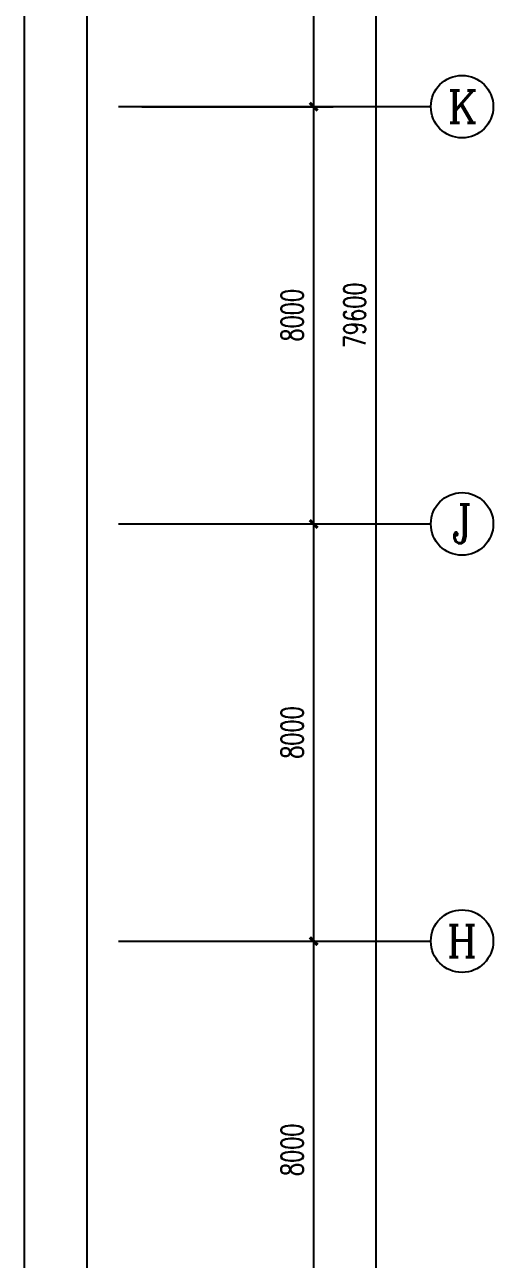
# Model space of a CAD drawing. Extents: x 1725663 to 4653551, y -550461 to 248782.
# Drawn here: x 2167450 to 2176450, y -86088 to -62416 of the extents above; entities that cross this region are included whole.
import ezdxf
from ezdxf.enums import TextEntityAlignment as Align

# ---------------------------------------------------------------- set-up
doc = ezdxf.new("R2010")
doc.units = 0
doc.header["$LTSCALE"] = 1000
for name, color, linetype in [('0-底图', 7, 'Continuous'), ('AXIS', 3, 'Continuous'), ('AXIS_TEXT', 7, 'Continuous'), ('GROUND', 2, 'Continuous')]:
    doc.layers.add(name, color=color, linetype=linetype)
doc.styles.add('_TCH_AXIS', font='COMPLEX', dxfattribs={"bigfont": 'GBCBIG'})
doc.styles.add('A_DIM_T3', font='SIMPLEX', dxfattribs={"width": 0.7, "bigfont": 'HZ'})
doc.styles.add('COMPLEX', font='COMPLEX')
doc.dimstyles.new('_TCH_ARCH&&150', dxfattribs={"dimtxt": 420, "dimasz": 150, "dimexe": 375, "dimexo": 450, "dimgap": 202.5, "dimtad": 1, "dimdec": 0, "dimzin": 0, "dimdsep": 46, "dimtxsty": 'A_DIM_T3', "dimblk": 'ARCHTICK', "dimcen": 0.09, "dimclrt": 7, "dimazin": 2, "dimtfac": 1, "dimtdec": 0, "dimtix": 1, "dimtmove": 2, "dimatfit": 3, "dimfxl": 150, "dimtolj": 1, "dimtzin": 0, "dimarcsym": 0})

# ---------------------------------------------------------------- blocks, each defined once
blk = doc.blocks.new('_ArchTick')
at = {"color": 0, "linetype": 'ByBlock', "const_width": 0.4}
blk.add_lwpolyline([(-0.5, -0.5), (0.5, 0.5)], dxfattribs=at)
blk = doc.blocks.new('*D691')
at = {"layer": 'AXIS', "color": 0, "lineweight": -2, "transparency": 16777216}
for p, q in [((1606457, 52945), (1611332, 52945)), ((1610957, -26655), (1610957, 52945)), ((1606457, -26655), (1611332, -26655))]:
    blk.add_line(p, q, dxfattribs=at)
at = {"layer": 'Defpoints', "color": 0, "transparency": 16777216}
for p in [(1606007, 52945), (1610957, 52945), (1606007, -26655)]:
    blk.add_point(p, dxfattribs=at)
at = {"layer": 'AXIS', "color": 0, "lineweight": -2, "transparency": 16777216, "xscale": 150, "yscale": 150, "zscale": 150}
for p, rotation in [((1610957, 52945), 90), ((1610957, -26655), 270)]:
    blk.add_blockref('_ArchTick', p, dxfattribs=dict(at, rotation=rotation))
at = {"layer": 'AXIS', "color": 7, "transparency": 16777216, "insert": (1610544, 13145), "char_height": 420, "attachment_point": 5, "rotation": 90, "style": 'A_DIM_T3'}
blk.add_mtext('\\A1;79600', dxfattribs=at)
blk = doc.blocks.new('*D697')
at = {"layer": 'AXIS', "color": 0, "lineweight": -2, "transparency": 16777216}
for p, q in [((1606457, 1145), (1610132, 1145)), ((1609757, -6855), (1609757, 1145)), ((1606457, -6855), (1610132, -6855))]:
    blk.add_line(p, q, dxfattribs=at)
at = {"layer": 'Defpoints', "color": 0, "transparency": 16777216}
for p in [(1606007, 1145), (1609757, 1145), (1606007, -6855)]:
    blk.add_point(p, dxfattribs=at)
at = {"layer": 'AXIS', "color": 0, "lineweight": -2, "transparency": 16777216, "xscale": 150, "yscale": 150, "zscale": 150}
for p, rotation in [((1609757, 1145), 90), ((1609757, -6855), 270)]:
    blk.add_blockref('_ArchTick', p, dxfattribs=dict(at, rotation=rotation))
at = {"layer": 'AXIS', "color": 7, "transparency": 16777216, "insert": (1609344, -2855), "char_height": 420, "attachment_point": 5, "rotation": 90, "style": 'A_DIM_T3'}
blk.add_mtext('\\A1;8000', dxfattribs=at)
blk = doc.blocks.new('*D698')
at = {"layer": 'AXIS', "color": 0, "lineweight": -2, "transparency": 16777216}
for p, q in [((1606457, 9145), (1610132, 9145)), ((1609757, 1145), (1609757, 9145)), ((1606457, 1145), (1610132, 1145))]:
    blk.add_line(p, q, dxfattribs=at)
at = {"layer": 'Defpoints', "color": 0, "transparency": 16777216}
for p in [(1606007, 9145), (1609757, 9145), (1606007, 1145)]:
    blk.add_point(p, dxfattribs=at)
at = {"layer": 'AXIS', "color": 0, "lineweight": -2, "transparency": 16777216, "xscale": 150, "yscale": 150, "zscale": 150}
for p, rotation in [((1609757, 9145), 90), ((1609757, 1145), 270)]:
    blk.add_blockref('_ArchTick', p, dxfattribs=dict(at, rotation=rotation))
at = {"layer": 'AXIS', "color": 7, "transparency": 16777216, "insert": (1609344, 5145), "char_height": 420, "attachment_point": 5, "rotation": 90, "style": 'A_DIM_T3'}
blk.add_mtext('\\A1;8000', dxfattribs=at)
blk = doc.blocks.new('*D699')
at = {"layer": 'AXIS', "color": 0, "lineweight": -2, "transparency": 16777216}
for p, q in [((1606457, 17145), (1610132, 17145)), ((1609757, 9145), (1609757, 17145)), ((1606457, 9145), (1610132, 9145))]:
    blk.add_line(p, q, dxfattribs=at)
at = {"layer": 'Defpoints', "color": 0, "transparency": 16777216}
for p in [(1606007, 17145), (1609757, 17145), (1606007, 9145)]:
    blk.add_point(p, dxfattribs=at)
at = {"layer": 'AXIS', "color": 0, "lineweight": -2, "transparency": 16777216, "xscale": 150, "yscale": 150, "zscale": 150}
for p, rotation in [((1609757, 17145), 90), ((1609757, 9145), 270)]:
    blk.add_blockref('_ArchTick', p, dxfattribs=dict(at, rotation=rotation))
at = {"layer": 'AXIS', "color": 7, "transparency": 16777216, "insert": (1609344, 13145), "char_height": 420, "attachment_point": 5, "rotation": 90, "style": 'A_DIM_T3'}
blk.add_mtext('\\A1;8000', dxfattribs=at)
blk = doc.blocks.new('*D700')
at = {"layer": 'AXIS', "color": 0, "lineweight": -2, "transparency": 16777216}
for p, q in [((1606457, 25145), (1610132, 25145)), ((1609757, 17145), (1609757, 25145)), ((1606457, 17145), (1610132, 17145))]:
    blk.add_line(p, q, dxfattribs=at)
at = {"layer": 'Defpoints', "color": 0, "transparency": 16777216}
for p in [(1606007, 25145), (1609757, 25145), (1606007, 17145)]:
    blk.add_point(p, dxfattribs=at)
at = {"layer": 'AXIS', "color": 0, "lineweight": -2, "transparency": 16777216, "xscale": 150, "yscale": 150, "zscale": 150}
for p, rotation in [((1609757, 25145), 90), ((1609757, 17145), 270)]:
    blk.add_blockref('_ArchTick', p, dxfattribs=dict(at, rotation=rotation))
at = {"layer": 'AXIS', "color": 7, "transparency": 16777216, "insert": (1609344, 21145), "char_height": 420, "attachment_point": 5, "rotation": 90, "style": 'A_DIM_T3'}
blk.add_mtext('\\A1;8000', dxfattribs=at)
blk = doc.blocks.new('_AXISO')
blk.add_circle((0, 0), 0.5)
at = {"layer": 'AXIS_TEXT', "style": 'COMPLEX', "width": 1.041667}
blk.add_attdef('A', text='', height=0.56, dxfattribs=at).set_placement((-0.25, -0.28), (0.25, -0.28), align=Align.FIT)
blk = doc.blocks.new('ghj')
at = {"layer": 'AXIS'}
for p, q in [((1606007, 17145.3), (1612007, 17145.3)), ((1606007, 9145.3), (1612007, 9145.3)), ((1606007, 1145.3), (1612007, 1145.3))]:
    blk.add_line(p, q, dxfattribs=at)
at = {"layer": 'GROUND'}
for p, q in [((1605407, -27854.7), (1605407, 54145.3)), ((1604207, -26654.7), (1604207, 52945.3))]:
    blk.add_line(p, q, dxfattribs=at)
at = {"layer": 'AXIS'}
ref = blk.add_blockref('_AXISO', (1612607, 17145.3), dxfattribs=dict(at, xscale=1200, yscale=1200, zscale=1200))
ref.add_attrib('A', 'K', dxfattribs={"layer": 'AXIS_TEXT', "height": 622.9, "style": '_TCH_AXIS'}).set_placement((1612325.2, 16833.8), (1612888.8, 16833.8), align=Align.FIT)
ref = blk.add_blockref('_AXISO', (1612607, 9145.3), dxfattribs=dict(at, xscale=1200, yscale=1200, zscale=1200))
ref.add_attrib('A', 'J', dxfattribs={"layer": 'AXIS_TEXT', "height": 744.1, "style": '_TCH_AXIS'}).set_placement((1612412.1, 8773.2), (1612801.9, 8773.2), align=Align.FIT)
ref = blk.add_blockref('_AXISO', (1612607, 1145.3), dxfattribs=dict(at, xscale=1200, yscale=1200, zscale=1200))
ref.add_attrib('A', 'H', dxfattribs={"layer": 'AXIS_TEXT', "height": 608.3, "style": '_TCH_AXIS'}).set_placement((1612317.3, 841.1), (1612896.6, 841.1), align=Align.FIT)
for p1, p2, distance, picture, middle in [((1606007, -26654.7), (1606007, 52945.3), -4950, '*D691', (1610544.5, 13145.3)), ((1606007, 17145.3), (1606007, 25145.3), -3750, '*D700', (1609344.5, 21145.3)), ((1606007, 9145.3), (1606007, 17145.3), -3750, '*D699', (1609344.5, 13145.3)), ((1606007, 1145.3), (1606007, 9145.3), -3750, '*D698', (1609344.5, 5145.3)), ((1606007, -6854.7), (1606007, 1145.3), -3750, '*D697', (1609344.5, -2854.7))]:
    dim = blk.add_aligned_dim(p1=p1, p2=p2, distance=distance, dimstyle='_TCH_ARCH&&150', dxfattribs=at)
    dim.commit()
    dim.dimension.update_dxf_attribs({"geometry": picture, "text_midpoint": middle})

msp = doc.modelspace()

# ---------------------------------------------------------------- block references
at = {"layer": '0-底图'}
msp.add_blockref('ghj', (563243, -81133), dxfattribs=at)

doc.saveas('drawing.dxf')
